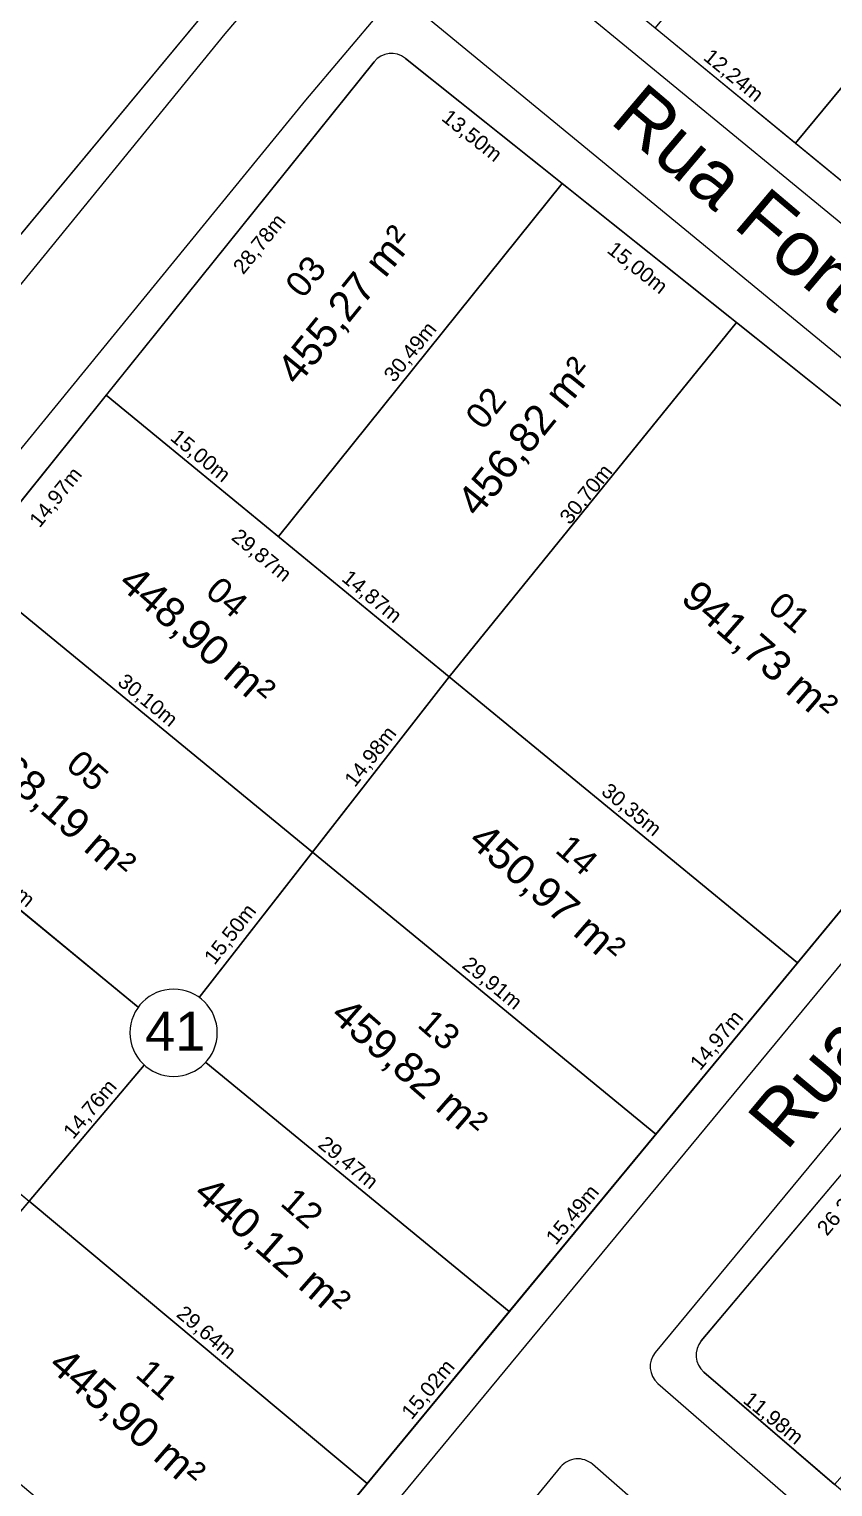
# Model space of a CAD drawing. Header units: metres. Extents: x 3808 to 8215, y 2374 to 6187.
# Drawn here: x 5224.1 to 5278.2, y 2960.6 to 3058.8 of the extents above; entities that cross this region are included whole.
import ezdxf

# ---------------------------------------------------------------- set-up
doc = ezdxf.new("R2010")
doc.units = ezdxf.units.M
for name, color, linetype in [('Areas Lotes', 1, 'Continuous'), ('Calçada', 8, 'Continuous'), ('COTAS', 7, 'Continuous'), ('Lote', 7, 'Continuous'), ('Nome das Ruas', 7, 'Continuous'), ('Nº Lote', 7, 'Continuous'), ('Nº. quadra', 7, 'Continuous'), ('quadras', 7, 'Continuous')]:
    doc.layers.add(name, color=color, linetype=linetype)
doc.styles.add('Arial', font='arial.ttf')
doc.dimstyles.new('Copy(2) of ISO-25', dxfattribs={"dimtxt": 1, "dimasz": 2.5, "dimexe": 1.25, "dimexo": 0.625, "dimgap": 0.2, "dimtad": 1, "dimtoh": 1, "dimlfac": 1, "dimzin": 1, "dimtxsty": 'Arial', "dimblk": 'NONE', "dimcen": 0, "dimse1": 1, "dimse2": 1, "dimsd1": 1, "dimsd2": 1, "dimclrt": 256, "dimaunit": 1, "dimadec": 3, "dimazin": 0, "dimtfac": 1, "dimtmove": 0, "dimatfit": 3, "dimldrblk": 'NONE', "dimfxl": 1, "dimtolj": 1, "dimtzin": 0, "dimarcsym": 0})

# ---------------------------------------------------------------- blocks, each defined once
blk = doc.blocks.new('*D2032')
at = {"layer": 'Defpoints', "color": 0, "linetype": 'Continuous', "transparency": 16777216}
for p in [(5268.963, 2968.36), (5278.266, 2960.806), (5278.266, 2960.806)]:
    blk.add_point(p, dxfattribs=at)
at = {"layer": 'COTAS', "linetype": 'Continuous', "lineweight": 5, "transparency": 16777216, "insert": (5274.119, 2965.205), "char_height": 1, "attachment_point": 5, "rotation": 320.92487, "style": 'Arial'}
blk.add_mtext('\\A1;11,98m', dxfattribs=at)
blk = doc.blocks.new('_None')
blk = doc.blocks.new('*D2040')
at = {"layer": 'Defpoints', "color": 0, "linetype": 'Continuous', "transparency": 16777216}
for p in [(5286.225, 2990.573), (5288.027, 2989.057), (5269.31, 2970.463)]:
    blk.add_point(p, dxfattribs=at)
at = {"layer": 'COTAS', "linetype": 'Continuous', "lineweight": 5, "transparency": 16777216, "insert": (5278.957, 2979.518), "char_height": 1, "attachment_point": 5, "rotation": 49.93186, "style": 'Arial'}
blk.add_mtext('\\A1;26,28m', dxfattribs=at)
blk = doc.blocks.new('*D2179')
at = {"layer": 'Defpoints', "color": 0, "linetype": 'Continuous', "transparency": 16777216}
for p in [(5246.818, 2960.857), (5246.818, 2960.857), (5237.264, 2949.293)]:
    blk.add_point(p, dxfattribs=at)
at = {"layer": 'COTAS', "linetype": 'Continuous', "lineweight": 5, "transparency": 16777216, "insert": (5241.424, 2955.585), "char_height": 1, "attachment_point": 5, "rotation": 50.4361, "style": 'Arial'}
blk.add_mtext('\\A1;15,00m', dxfattribs=at)
blk = doc.blocks.new('*D2180')
at = {"layer": 'Defpoints', "color": 0, "linetype": 'Continuous', "transparency": 16777216}
for p in [(5256.386, 2972.437), (5256.386, 2972.437), (5246.818, 2960.857)]:
    blk.add_point(p, dxfattribs=at)
at = {"layer": 'COTAS', "linetype": 'Continuous', "lineweight": 5, "transparency": 16777216, "insert": (5250.985, 2967.157), "char_height": 1, "attachment_point": 5, "rotation": 50.4361, "style": 'Arial'}
blk.add_mtext('\\A1;15,02m', dxfattribs=at)
blk = doc.blocks.new('*D2181')
at = {"layer": 'Defpoints', "color": 0, "linetype": 'Continuous', "transparency": 16777216}
for p in [(5266.253, 2984.379), (5266.253, 2984.379), (5256.386, 2972.437)]:
    blk.add_point(p, dxfattribs=at)
at = {"layer": 'COTAS', "linetype": 'Continuous', "lineweight": 5, "transparency": 16777216, "insert": (5260.702, 2978.918), "char_height": 1, "attachment_point": 5, "rotation": 50.4361, "style": 'Arial'}
blk.add_mtext('\\A1;15,49m', dxfattribs=at)
blk = doc.blocks.new('*D2182')
at = {"layer": 'Defpoints', "color": 0, "linetype": 'Continuous', "transparency": 16777216}
for p in [(5275.786, 2995.918), (5275.786, 2995.918), (5266.253, 2984.379)]:
    blk.add_point(p, dxfattribs=at)
at = {"layer": 'COTAS', "linetype": 'Continuous', "lineweight": 5, "transparency": 16777216, "insert": (5270.402, 2990.659), "char_height": 1, "attachment_point": 5, "rotation": 50.4361, "style": 'Arial'}
blk.add_mtext('\\A1;14,97m', dxfattribs=at)
blk = doc.blocks.new('*D2183')
at = {"layer": 'Defpoints', "color": 0, "linetype": 'Continuous', "transparency": 16777216}
for p in [(5294.636, 3018.733), (5294.636, 3018.733), (5275.786, 2995.918)]:
    blk.add_point(p, dxfattribs=at)
at = {"layer": 'COTAS', "linetype": 'Continuous', "lineweight": 5, "transparency": 16777216, "insert": (5284.593, 3007.835), "char_height": 1, "attachment_point": 5, "rotation": 50.4361, "style": 'Arial'}
blk.add_mtext('\\A1;29,59m', dxfattribs=at)
blk = doc.blocks.new('*D2188')
at = {"layer": 'Defpoints', "color": 0, "linetype": 'Continuous', "transparency": 16777216}
for p in [(5229.26, 3034.139), (5231.238, 3032.55), (5219.879, 3022.469)]:
    blk.add_point(p, dxfattribs=at)
at = {"layer": 'COTAS', "linetype": 'Continuous', "lineweight": 5, "transparency": 16777216, "insert": (5225.923, 3027.216), "char_height": 1, "attachment_point": 5, "rotation": 51.20679, "style": 'Arial'}
blk.add_mtext('\\A1;14,97m', dxfattribs=at)
blk = doc.blocks.new('*D2189')
at = {"layer": 'Defpoints', "color": 0, "linetype": 'Continuous', "transparency": 16777216}
for p in [(5247.294, 3056.575), (5249.272, 3054.985), (5229.26, 3034.139)]:
    blk.add_point(p, dxfattribs=at)
at = {"layer": 'COTAS', "linetype": 'Continuous', "lineweight": 5, "transparency": 16777216, "insert": (5239.63, 3044.269), "char_height": 1, "attachment_point": 5, "rotation": 51.20679, "style": 'Arial'}
blk.add_mtext('\\A1;28,78m', dxfattribs=at)
blk = doc.blocks.new('*D2190')
at = {"layer": 'Defpoints', "color": 0, "linetype": 'Continuous', "transparency": 16777216}
for p in [(5249.399, 3056.807), (5259.952, 3048.38), (5258.614, 3046.705)]:
    blk.add_point(p, dxfattribs=at)
at = {"layer": 'COTAS', "linetype": 'Continuous', "lineweight": 5, "transparency": 16777216, "insert": (5253.838, 3051.544), "char_height": 1, "attachment_point": 5, "rotation": 321.39158, "style": 'Arial'}
blk.add_mtext('\\A1;13,50m', dxfattribs=at)
blk = doc.blocks.new('*D2191')
at = {"layer": 'Defpoints', "color": 0, "linetype": 'Continuous', "transparency": 16777216}
for p in [(5259.952, 3048.38), (5271.674, 3039.02), (5270.336, 3037.345)]:
    blk.add_point(p, dxfattribs=at)
at = {"layer": 'COTAS', "linetype": 'Continuous', "lineweight": 5, "transparency": 16777216, "insert": (5264.975, 3042.651), "char_height": 1, "attachment_point": 5, "rotation": 321.39158, "style": 'Arial'}
blk.add_mtext('\\A1;15,00m', dxfattribs=at)
blk = doc.blocks.new('*D2192')
at = {"layer": 'Defpoints', "color": 0, "linetype": 'Continuous', "transparency": 16777216}
for p in [(5271.674, 3039.02), (5294.415, 3020.86), (5293.078, 3019.185)]:
    blk.add_point(p, dxfattribs=at)
at = {"layer": 'COTAS', "linetype": 'Continuous', "lineweight": 5, "transparency": 16777216, "insert": (5282.207, 3028.891), "char_height": 1, "attachment_point": 5, "rotation": 321.39158, "style": 'Arial'}
blk.add_mtext('\\A1;29,10m', dxfattribs=at)
blk = doc.blocks.new('*D2197')
at = {"layer": 'Defpoints', "color": 0, "linetype": 'Continuous', "transparency": 16777216}
for p in [(5214.393, 2968.418), (5237.264, 2949.293), (5235.659, 2947.373)]:
    blk.add_point(p, dxfattribs=at)
at = {"layer": 'COTAS', "linetype": 'Continuous', "lineweight": 5, "transparency": 16777216, "insert": (5224.737, 2957.55), "char_height": 1, "attachment_point": 5, "rotation": 320.09732, "style": 'Arial'}
blk.add_mtext('\\A1;29,81m', dxfattribs=at)
blk = doc.blocks.new('*D2200')
at = {"layer": 'Defpoints', "color": 0, "linetype": 'Continuous', "transparency": 16777216}
for p in [(5224.079, 2979.871), (5246.818, 2960.857), (5246.818, 2960.857)]:
    blk.add_point(p, dxfattribs=at)
at = {"layer": 'COTAS', "linetype": 'Continuous', "lineweight": 5, "transparency": 16777216, "insert": (5235.963, 2970.979), "char_height": 1, "attachment_point": 5, "rotation": 320.09726, "style": 'Arial'}
blk.add_mtext('\\A1;29,64m', dxfattribs=at)
blk = doc.blocks.new('*D2201')
at = {"layer": 'Defpoints', "color": 0, "linetype": 'Continuous', "transparency": 16777216}
for p in [(5210.173, 3010.394), (5233.612, 2991.143), (5233.612, 2991.143)]:
    blk.add_point(p, dxfattribs=at)
at = {"layer": 'COTAS', "linetype": 'Continuous', "lineweight": 5, "transparency": 16777216, "insert": (5222.401, 3001.388), "char_height": 1, "attachment_point": 5, "rotation": 320.60158, "style": 'Arial'}
blk.add_mtext('\\A1;30,33m', dxfattribs=at)
blk = doc.blocks.new('*D2202')
at = {"layer": 'Defpoints', "color": 0, "linetype": 'Continuous', "transparency": 16777216}
for p in [(5233.612, 2991.143), (5256.386, 2972.437), (5256.386, 2972.437)]:
    blk.add_point(p, dxfattribs=at)
at = {"layer": 'COTAS', "linetype": 'Continuous', "lineweight": 5, "transparency": 16777216, "insert": (5245.507, 2982.409), "char_height": 1, "attachment_point": 5, "rotation": 320.60158, "style": 'Arial'}
blk.add_mtext('\\A1;29,47m', dxfattribs=at)
blk = doc.blocks.new('*D2203')
at = {"layer": 'Defpoints', "color": 0, "linetype": 'Continuous', "transparency": 16777216}
for p in [(5219.879, 3022.469), (5243.14, 3003.363), (5243.14, 3003.363)]:
    blk.add_point(p, dxfattribs=at)
at = {"layer": 'COTAS', "linetype": 'Continuous', "lineweight": 5, "transparency": 16777216, "insert": (5232.018, 3013.535), "char_height": 1, "attachment_point": 5, "rotation": 320.60158, "style": 'Arial'}
blk.add_mtext('\\A1;30,10m', dxfattribs=at)
blk = doc.blocks.new('*D2204')
at = {"layer": 'Defpoints', "color": 0, "linetype": 'Continuous', "transparency": 16777216}
for p in [(5243.14, 3003.363), (5266.253, 2984.379), (5266.253, 2984.379)]:
    blk.add_point(p, dxfattribs=at)
at = {"layer": 'COTAS', "linetype": 'Continuous', "lineweight": 5, "transparency": 16777216, "insert": (5255.205, 2994.49), "char_height": 1, "attachment_point": 5, "rotation": 320.60158, "style": 'Arial'}
blk.add_mtext('\\A1;29,91m', dxfattribs=at)
blk = doc.blocks.new('*D2205')
at = {"layer": 'Defpoints', "color": 0, "linetype": 'Continuous', "transparency": 16777216}
for p in [(5229.26, 3034.139), (5252.338, 3015.181), (5250.709, 3013.198)]:
    blk.add_point(p, dxfattribs=at)
at = {"layer": 'COTAS', "linetype": 'Continuous', "lineweight": 5, "transparency": 16777216, "insert": (5239.678, 3023.296), "char_height": 1, "attachment_point": 5, "rotation": 320.59661, "style": 'Arial'}
blk.add_mtext('\\A1;29,87m', dxfattribs=at)
blk = doc.blocks.new('*D2206')
at = {"layer": 'Defpoints', "color": 0, "linetype": 'Continuous', "transparency": 16777216}
for p in [(5252.338, 3015.181), (5275.786, 2995.918), (5275.786, 2995.918)]:
    blk.add_point(p, dxfattribs=at)
at = {"layer": 'COTAS', "linetype": 'Continuous', "lineweight": 5, "transparency": 16777216, "insert": (5264.57, 3006.168), "char_height": 1, "attachment_point": 5, "rotation": 320.59661, "style": 'Arial'}
blk.add_mtext('\\A1;30,35m', dxfattribs=at)
blk = doc.blocks.new('*D2208')
at = {"layer": 'Defpoints', "color": 0, "linetype": 'Continuous', "transparency": 16777216}
for p in [(5233.612, 2991.143), (5233.612, 2991.143), (5224.079, 2979.871)]:
    blk.add_point(p, dxfattribs=at)
at = {"layer": 'COTAS', "linetype": 'Continuous', "lineweight": 5, "transparency": 16777216, "insert": (5228.234, 2986.024), "char_height": 1, "attachment_point": 5, "rotation": 49.77872, "style": 'Arial'}
blk.add_mtext('\\A1;14,76m', dxfattribs=at)
blk = doc.blocks.new('*D2209')
at = {"layer": 'Defpoints', "color": 0, "linetype": 'Continuous', "transparency": 16777216}
for p in [(5243.064, 3003.422), (5243.14, 3003.363), (5233.612, 2991.143)]:
    blk.add_point(p, dxfattribs=at)
at = {"layer": 'COTAS', "linetype": 'Continuous', "lineweight": 5, "transparency": 16777216, "insert": (5237.668, 2997.805), "char_height": 1, "attachment_point": 5, "rotation": 52.05507, "style": 'Arial'}
blk.add_mtext('\\A1;15,50m', dxfattribs=at)
blk = doc.blocks.new('*D2210')
at = {"layer": 'Defpoints', "color": 0, "linetype": 'Continuous', "transparency": 16777216}
for p in [(5252.338, 3015.181), (5252.338, 3015.181), (5243.14, 3003.363)]:
    blk.add_point(p, dxfattribs=at)
at = {"layer": 'COTAS', "linetype": 'Continuous', "lineweight": 5, "transparency": 16777216, "insert": (5247.107, 3009.764), "char_height": 1, "attachment_point": 5, "rotation": 52.10789, "style": 'Arial'}
blk.add_mtext('\\A1;14,98m', dxfattribs=at)
blk = doc.blocks.new('*D2211')
at = {"layer": 'Defpoints', "color": 0, "linetype": 'Continuous', "transparency": 16777216}
for p in [(5271.674, 3039.02), (5271.906, 3038.832), (5252.338, 3015.181)]:
    blk.add_point(p, dxfattribs=at)
at = {"layer": 'COTAS', "linetype": 'Continuous', "lineweight": 5, "transparency": 16777216, "insert": (5261.616, 3027.417), "char_height": 1, "attachment_point": 5, "rotation": 50.95475, "style": 'Arial'}
blk.add_mtext('\\A1;30,70m', dxfattribs=at)
blk = doc.blocks.new('*D2212')
at = {"layer": 'Defpoints', "color": 0, "linetype": 'Continuous', "transparency": 16777216}
for p in [(5259.952, 3048.38), (5259.952, 3048.38), (5240.85, 3024.618)]:
    blk.add_point(p, dxfattribs=at)
at = {"layer": 'COTAS', "linetype": 'Continuous', "lineweight": 5, "transparency": 16777216, "insert": (5249.777, 3037.001), "char_height": 1, "attachment_point": 5, "rotation": 51.20534, "style": 'Arial'}
blk.add_mtext('\\A1;30,49m', dxfattribs=at)
blk = doc.blocks.new('*D2214')
at = {"layer": 'Defpoints', "color": 0, "linetype": 'Continuous', "transparency": 16777216}
for p in [(5266.202, 3058.87), (5275.66, 3051.101), (5275.66, 3051.101)]:
    blk.add_point(p, dxfattribs=at)
at = {"layer": 'COTAS', "linetype": 'Continuous', "lineweight": 5, "transparency": 16777216, "insert": (5271.439, 3055.604), "char_height": 1, "attachment_point": 5, "rotation": 320.60088, "style": 'Arial'}
blk.add_mtext('\\A1;12,24m', dxfattribs=at)
blk = doc.blocks.new('*D2215')
at = {"layer": 'Defpoints', "color": 0, "linetype": 'Continuous', "transparency": 16777216}
for p in [(5275.66, 3051.101), (5284.816, 3043.58), (5284.816, 3043.58)]:
    blk.add_point(p, dxfattribs=at)
at = {"layer": 'COTAS', "linetype": 'Continuous', "lineweight": 5, "transparency": 16777216, "insert": (5280.747, 3047.959), "char_height": 1, "attachment_point": 5, "rotation": 320.60088, "style": 'Arial'}
blk.add_mtext('\\A1;11,85m', dxfattribs=at)
blk = doc.blocks.new('*D2235')
at = {"layer": 'Defpoints', "color": 0, "linetype": 'Continuous', "transparency": 16777216}
for p in [(5294.49, 3073.879), (5294.49, 3073.879), (5275.66, 3051.101)]:
    blk.add_point(p, dxfattribs=at)
at = {"layer": 'COTAS', "linetype": 'Continuous', "lineweight": 5, "transparency": 16777216, "insert": (5284.458, 3063), "char_height": 1, "attachment_point": 5, "rotation": 50.42051, "style": 'Arial'}
blk.add_mtext('\\A1;29,55m', dxfattribs=at)
blk = doc.blocks.new('*D2410')
at = {"layer": 'Defpoints', "color": 0, "linetype": 'Continuous', "transparency": 16777216}
for p in [(5239.054, 3063.698), (5239.054, 3063.698), (5164.239, 2973.477)]:
    blk.add_point(p, dxfattribs=at)
at = {"layer": 'COTAS', "linetype": 'Continuous', "lineweight": 5, "transparency": 16777216, "insert": (5201.03, 3019.099), "char_height": 1, "attachment_point": 5, "rotation": 50.33286, "style": 'Arial'}
blk.add_mtext('\\A1;117,21m', dxfattribs=at)
blk = doc.blocks.new('*D6212')
at = {"layer": 'Defpoints', "color": 0, "linetype": 'Continuous', "transparency": 16777216}
for p in [(5229.26, 3034.139), (5229.26, 3034.139), (5240.85, 3024.618)]:
    blk.add_point(p, dxfattribs=at)
at = {"layer": 'Calçada', "linetype": 'Continuous', "lineweight": 5, "transparency": 16777216, "insert": (5235.564, 3029.998), "char_height": 1, "attachment_point": 5, "rotation": 320.59661, "style": 'Arial'}
blk.add_mtext('\\A1;15,00m', dxfattribs=at)
blk = doc.blocks.new('*D6213')
at = {"layer": 'Defpoints', "color": 0, "linetype": 'Continuous', "transparency": 16777216}
for p in [(5240.85, 3024.618), (5240.85, 3024.618), (5252.338, 3015.181)]:
    blk.add_point(p, dxfattribs=at)
at = {"layer": 'Calçada', "linetype": 'Continuous', "lineweight": 5, "transparency": 16777216, "insert": (5247.102, 3020.518), "char_height": 1, "attachment_point": 5, "rotation": 320.59661, "style": 'Arial'}
blk.add_mtext('\\A1;14,87m', dxfattribs=at)

msp = doc.modelspace()

# ---------------------------------------------------------------- linework, layer by layer
at = {"layer": 'Calçada', "linetype": 'Continuous', "lineweight": 5}
for p, q in [((5237.281, 3058.455), (5242.407, 3064.518)), ((5169.288, 2975.177), (5237.281, 3058.455)), ((5299.703, 3010.217), (5266.217, 2969.693)), ((5266.389, 2967.606), (5334.327, 2908.497)), ((5259.845, 2961.981), (5228.859, 2924.482)), ((5335.049, 2898.591), (5261.986, 2962.158))]:
    msp.add_line(p, q, dxfattribs=at)
at = {"layer": 'Calçada', "linetype": 'Continuous', "lineweight": 5, "flags": 128}
for points in [[(5381.646, 3120.38, -0.424593), (5381.851, 3118.231), (5375.105, 3110.355), (5308.461, 3031.525), (5304.244, 3026.506, -0.4171), (5302.119, 3026.331), (5298.527, 3029.41), (5254.492, 3065.613, -0.41826), (5254.299, 3067.74), (5259.12, 3073.442), (5327.198, 3153.404), (5332.489, 3159.946, -0.434584), (5334.677, 3160.102), (5338.643, 3156.414), (5376.914, 3124.152), (5381.646, 3120.38)], [(5297.811, 3018.848, 0.411333), (5297.639, 3020.952), (5294.026, 3024.048), (5249.94, 3060.294, 0.410179), (5247.842, 3060.103), (5242.665, 3053.981), (5174.686, 2970.72), (5170.041, 2965.161, 0.413108), (5170.227, 2963.052), (5217.04, 2923.641, 0.414231), (5219.154, 2923.823), (5223.483, 2928.966), (5294.325, 3014.698), (5297.811, 3018.848)]]:
    msp.add_lwpolyline(points, format="xyb", dxfattribs=at)
at = {"layer": 'Calçada', "linetype": 'Continuous', "lineweight": 5}
for centre, start, end in [((5267.373, 2968.737), 140.43247, 228.97585), ((5261.001, 2961.026), 48.97585, 140.43247)]:
    msp.add_arc(centre, 1.5, start, end, dxfattribs=at)
at = {"layer": 'Lote', "linetype": 'Continuous', "lineweight": 5}
for p, q in [((5275.66, 3051.101), (5294.49, 3073.879)), ((5240.85, 3024.618), (5259.952, 3048.38)), ((5271.674, 3039.02), (5252.338, 3015.181)), ((5229.26, 3034.139), (5275.786, 2995.918)), ((5266.253, 2984.379), (5219.879, 3022.469)), ((5235.531, 2993.585), (5252.338, 3015.181)), ((5231.426, 2992.938), (5210.173, 3010.394)), ((5201.089, 2999.093), (5224.079, 2979.871)), ((5256.386, 2972.437), (5235.958, 2989.216)), ((5195.126, 2945.635), (5231.829, 2989.034)), ((5224.079, 2979.871), (5246.818, 2960.857))]:
    msp.add_line(p, q, dxfattribs=at)
at = {"layer": 'Lote', "linetype": 'Continuous', "lineweight": 5, "flags": 128}
for points in [[(5266.202, 3058.87), (5275.66, 3051.101), (5294.49, 3073.879), (5285.134, 3081.772)], [(5275.66, 3051.101), (5284.816, 3043.58), (5303.547, 3066.238), (5294.49, 3073.879)], [(5271.674, 3039.02), (5259.952, 3048.38), (5240.85, 3024.618), (5252.338, 3015.181)], [(5229.26, 3034.139), (5219.879, 3022.469), (5243.14, 3003.363), (5252.338, 3015.181)], [(5266.253, 2984.379), (5275.786, 2995.918), (5252.338, 3015.181), (5243.14, 3003.363)], [(5214.393, 2968.418), (5237.264, 2949.293), (5246.818, 2960.857), (5224.079, 2979.871)]]:
    msp.add_lwpolyline(points, close=True, dxfattribs=at)
for points in [[(5229.26, 3034.139), (5240.85, 3024.618), (5259.952, 3048.38), (5249.399, 3056.807, 0.413269), (5247.294, 3056.575)], [(5252.338, 3015.181), (5275.786, 2995.918), (5294.636, 3018.733, 0.419106), (5294.415, 3020.86), (5271.674, 3039.02)], [(5296.691, 2981.574), (5286.225, 2990.573), (5269.31, 2970.463, 0.411051), (5269.48, 2968.36), (5278.266, 2960.806)]]:
    msp.add_lwpolyline(points, format="xyb", close=True, dxfattribs=at)
for points in [[(5235.531, 2993.585), (5243.14, 3003.363), (5219.879, 3022.469), (5210.173, 3010.394), (5231.426, 2992.938)], [(5231.426, 2992.938), (5210.173, 3010.394), (5201.089, 2999.093), (5224.079, 2979.871), (5231.829, 2989.034)], [(5235.958, 2989.216), (5256.386, 2972.437), (5266.253, 2984.379), (5243.14, 3003.363), (5235.531, 2993.585)], [(5231.829, 2989.034), (5224.079, 2979.871), (5246.818, 2960.857), (5256.386, 2972.437), (5235.958, 2989.216)]]:
    msp.add_lwpolyline(points, dxfattribs=at)
at = {"layer": 'Nº. quadra', "lineweight": 5}
for start, end in [(0, 180), (180, 0)]:
    msp.add_arc((5233.802, 2991.21), 2.937, start, end, dxfattribs=at)
at = {"layer": 'quadras', "linetype": 'Continuous', "lineweight": 5}
for p, q in [((5257.283, 3066.195), (5301.913, 3029.538)), ((5164.239, 2973.477), (5239.054, 3063.698)), ((5173.931, 2965.308), (5247.294, 3056.575)), ((5249.399, 3056.807), (5294.415, 3020.86)), ((5294.636, 3018.733), (5219.204, 2927.434)), ((5269.31, 2970.463), (5303.801, 3011.469)), ((5333.957, 2912.925), (5269.48, 2968.36))]:
    msp.add_line(p, q, dxfattribs=at)
at = {"layer": 'quadras', "linetype": 'Continuous', "lineweight": 5, "flags": 128}
for points in [[(5162.111, 2973.293, 0.41822), (5164.239, 2973.477), (5239.054, 3063.698, 0.413026), (5238.862, 3065.806), (5139.786, 3148.645, 0.412921), (5137.677, 3148.462), (5062.905, 3059.833, 0.412696), (5063.079, 3057.724)], [(5139.786, 3148.645, 0.412921), (5137.677, 3148.462), (5062.905, 3059.833, 0.412696), (5063.079, 3057.724), (5162.111, 2973.293, 0.41822), (5164.239, 2973.477), (5239.054, 3063.698, 0.413026), (5238.862, 3065.806)]]:
    msp.add_lwpolyline(points, format="xyb", close=True, dxfattribs=at)
at = {"layer": 'quadras', "linetype": 'Continuous', "lineweight": 5}
for centre, start, end in [((5248.463, 3055.635), 51.39158, 141.20679), ((5270.458, 2969.497), 139.93186, 229.31243)]:
    msp.add_arc(centre, 1.5, start, end, dxfattribs=at)

# ---------------------------------------------------------------- texts
at = {"layer": 'Areas Lotes', "color": 1, "lineweight": 5, "style": 'Arial'}
for s, rotation, p in [('455,27 m²', 50.94257, (5242.133, 3034.689)), ('456,82 m²', 50.94257, (5254.258, 3025.831)), ('448,90 m²', 318.90341, (5229.986, 3021.342)), ('941,73 m²', 318.90341, (5267.836, 3020.321)), ('468,19 m²', 318.90341, (5220.604, 3009.676)), ('450,97 m²', 318.90341, (5253.542, 3003.994)), ('459,82 m²', 318.90341, (5244.27, 2992.237)), ('440,12 m²', 318.90341, (5235.043, 2980.224)), ('445,90 m²', 318.90341, (5225.284, 2968.684))]:
    msp.add_text(s, height=2.0071, rotation=rotation, dxfattribs=at).set_placement(p)
at = {"layer": 'Nome das Ruas', "lineweight": 5, "style": 'Arial'}
for s, rotation, p in [('Rua Fortaleza', 319.74403, (5263.068, 3052.523, 190.804)), ('Rua Brasília', 50.08478, (5275.03, 2983.173, 190.804))]:
    msp.add_text(s, height=3.68425, rotation=rotation, dxfattribs=at).set_placement(p)
at = {"layer": 'Nº Lote', "lineweight": 5, "style": 'Arial'}
for s, rotation, p in [('03', 50.94257, (5242.504, 3040.564, 1.156)), ('02', 50.94257, (5254.628, 3031.706, 1.156)), ('04', 318.90341, (5235.844, 3020.763, 1.156)), ('01', 318.90341, (5273.694, 3019.742, 1.156)), ('05', 318.90341, (5226.462, 3009.097, 1.156)), ('14', 318.90341, (5259.4, 3003.415, 1.156)), ('13', 318.90341, (5250.128, 2991.658, 1.156)), ('12', 318.90341, (5240.901, 2979.645, 1.156)), ('11', 318.90341, (5231.142, 2968.105, 1.156))]:
    msp.add_text(s, height=1.706, rotation=rotation, dxfattribs=at).set_placement(p)
at = {"layer": 'Nº. quadra', "lineweight": 5, "style": 'Arial'}
msp.add_text('41', height=2.6083, dxfattribs=at).set_placement((5231.882, 2990.014))

# ---------------------------------------------------------------- dimensions: what is measured, and where the dimension line sits
at = {"layer": 'Calçada', "linetype": 'Continuous', "lineweight": 5}
for p1, p2, picture, middle in [((5240.85, 3024.618), (5229.26, 3034.139), '*D6212', (5235.564, 3029.998)), ((5252.338, 3015.181), (5240.85, 3024.618), '*D6213', (5247.102, 3020.518))]:
    dim = msp.add_aligned_dim(p1=p1, p2=p2, distance=0, dimstyle='Copy(2) of ISO-25', override={"dimpost": 'm'}, dxfattribs=at)
    dim.commit()
    dim.dimension.update_dxf_attribs({"geometry": picture, "text_midpoint": middle})
at = {"layer": 'COTAS', "linetype": 'Continuous', "lineweight": 5}
for p1, p2, distance, picture, middle in [((5275.66, 3051.101), (5294.49, 3073.879), 0, '*D2235', (5284.458, 3063)), ((5164.239, 2973.477), (5239.054, 3063.698), 0, '*D2410', (5201.03, 3019.099)), ((5249.399, 3056.807), (5259.952, 3048.38), -2.144, '*D2190', (5253.838, 3051.544)), ((5240.85, 3024.618), (5259.952, 3048.38), 0, '*D2212', (5249.777, 3037.001)), ((5252.3377, 3015.1809), (5271.6736, 3039.0202), -0.299, '*D2211', (5261.6158, 3027.4167)), ((5229.26, 3034.139), (5252.338, 3015.181), -2.566, '*D2205', (5239.678, 3023.296)), ((5219.879, 3022.469), (5243.14, 3003.363), 0, '*D2203', (5232.018, 3013.535)), ((5243.14, 3003.363), (5252.338, 3015.181), 0, '*D2210', (5247.107, 3009.764)), ((5252.338, 3015.181), (5275.786, 2995.918), 0, '*D2206', (5264.57, 3006.168)), ((5210.173, 3010.394), (5233.612, 2991.143), 0, '*D2201', (5222.401, 3001.388)), ((5233.612, 2991.143), (5243.14, 3003.363), 0.096, '*D2209', (5237.668, 2997.805)), ((5243.14, 3003.363), (5266.253, 2984.379), 0, '*D2204', (5255.205, 2994.49)), ((5224.079, 2979.871), (5233.612, 2991.143), 0, '*D2208', (5228.234, 2986.024)), ((5233.612, 2991.143), (5256.386, 2972.437), 0, '*D2202', (5245.507, 2982.409)), ((5269.31, 2970.463), (5286.225, 2990.573), -2.355, '*D2040', (5278.957, 2979.518)), ((5224.079, 2979.871), (5246.818, 2960.857), 0, '*D2200', (5235.963, 2970.979)), ((5268.963, 2968.36), (5278.266, 2960.806), 0, '*D2032', (5274.119, 2965.205))]:
    dim = msp.add_aligned_dim(p1=p1, p2=p2, distance=distance, dimstyle='Copy(2) of ISO-25', override={"dimpost": 'm'}, dxfattribs=at)
    dim.commit()
    dim.dimension.update_dxf_attribs({"geometry": picture, "text_midpoint": middle})
for base, p1, p2, angle, picture, middle in [((5275.66, 3051.101), (5266.202, 3058.87), (5275.66, 3051.101), 140.60088, '*D2214', (5271.439, 3055.604)), ((5249.2716, 3054.985), (5229.2599, 3034.1394), (5247.294, 3056.5747), 231.20679, '*D2189', (5239.6303, 3044.2692)), ((5284.816, 3043.58), (5275.66, 3051.101), (5284.816, 3043.58), 140.60088, '*D2215', (5280.747, 3047.959)), ((5270.336, 3037.345), (5259.952, 3048.38), (5271.674, 3039.02), 141.39158, '*D2191', (5264.975, 3042.651)), ((5293.078, 3019.185), (5271.674, 3039.02), (5294.415, 3020.86), 141.39158, '*D2192', (5282.207, 3028.891)), ((5231.238, 3032.55), (5219.879, 3022.469), (5229.26, 3034.139), 231.20679, '*D2188', (5225.923, 3027.216)), ((5294.636, 3018.733), (5275.786, 2995.918), (5294.636, 3018.733), 230.4361, '*D2183', (5284.593, 3007.835)), ((5275.786, 2995.918), (5266.253, 2984.379), (5275.786, 2995.918), 230.4361, '*D2182', (5270.402, 2990.659)), ((5266.253, 2984.379), (5256.386, 2972.437), (5266.253, 2984.379), 230.4361, '*D2181', (5260.702, 2978.918)), ((5256.386, 2972.437), (5246.818, 2960.857), (5256.386, 2972.437), 230.4361, '*D2180', (5250.985, 2967.157)), ((5235.659, 2947.373), (5214.393, 2968.418), (5237.264, 2949.293), 140.09732, '*D2197', (5224.737, 2957.55)), ((5246.818, 2960.857), (5237.264, 2949.293), (5246.818, 2960.857), 230.4361, '*D2179', (5241.424, 2955.585))]:
    dim = msp.add_linear_dim(base=base, p1=p1, p2=p2, angle=angle, dimstyle='Copy(2) of ISO-25', override={"dimpost": 'm', "dimtmove": 1}, dxfattribs=at)
    dim.commit()
    dim.dimension.update_dxf_attribs({"geometry": picture, "text_midpoint": middle})

doc.saveas('drawing.dxf')
